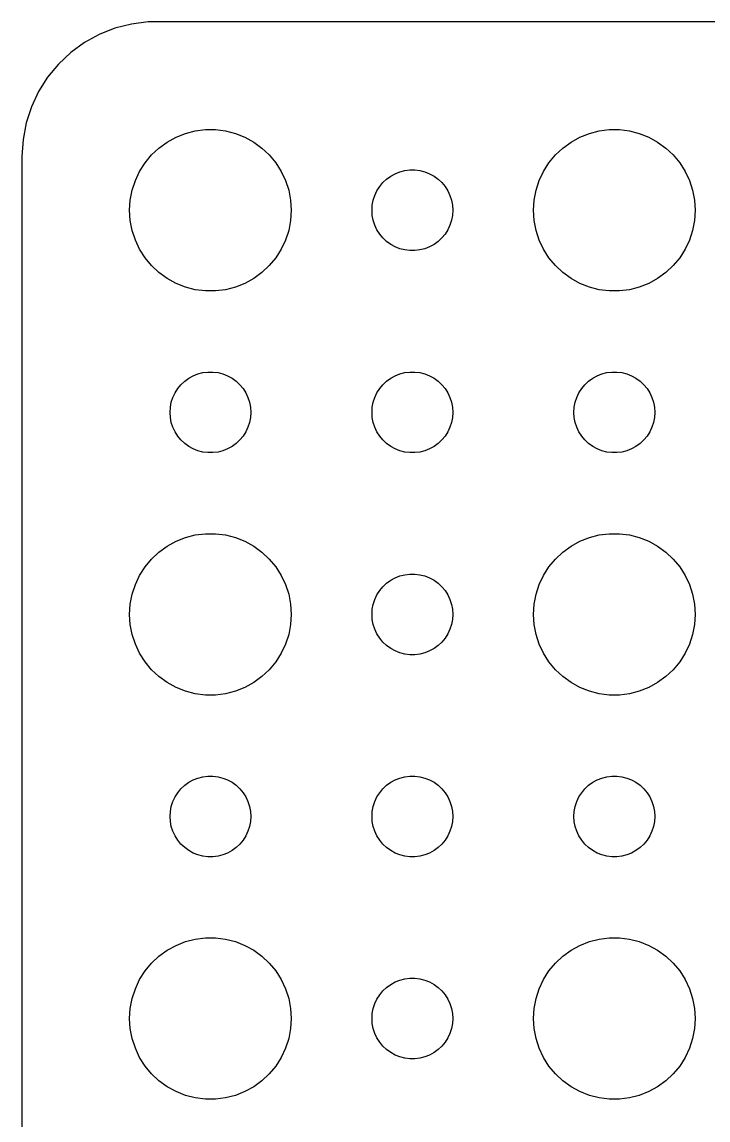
# Model space of a CAD drawing. Header units: metres. Extents: x -104 to 104, y -74 to 74.
# Drawn here: x -104.5 to -79.02, y 33.73 to 74.49 of the extents above; entities that cross this region are included whole.
import ezdxf

# ---------------------------------------------------------------- set-up
doc = ezdxf.new("R2010")
doc.units = ezdxf.units.M

msp = doc.modelspace()

# ---------------------------------------------------------------- linework, layer by layer
for p, q in [((-101.045, 74.2553), (-101.629, 74.0241)), ((-100.437, 74.4114), (-101.045, 74.2553)), ((-99.8139, 74.4901), (-100.437, 74.4114)), ((99.8139, 74.4901), (-99.8139, 74.4901)), ((-101.629, 74.0241), (-102.179, 73.7216)), ((-102.179, 73.7216), (-102.687, 73.3526)), ((-102.687, 73.3526), (-103.145, 72.9227)), ((-103.145, 72.9227), (-103.545, 72.4389)), ((-103.545, 72.4389), (-103.882, 71.9088)), ((-103.882, 71.9088), (-104.149, 71.3406)), ((-104.149, 71.3406), (-104.343, 70.7434)), ((-104.343, 70.7434), (-104.461, 70.1267)), ((-104.461, 70.1267), (-104.5, 69.5)), ((-99.1075, 70.033), (-98.7773, 70.2145)), ((-98.7773, 70.2145), (-98.427, 70.3532)), ((-98.427, 70.3532), (-98.0621, 70.4469)), ((-98.0621, 70.4469), (-97.6884, 70.4941)), ((-97.6884, 70.4941), (-97.3116, 70.4941)), ((-97.3116, 70.4941), (-96.9379, 70.4469)), ((-96.9379, 70.4469), (-96.573, 70.3532)), ((-96.573, 70.3532), (-96.2227, 70.2145)), ((-96.2227, 70.2145), (-95.8925, 70.033)), ((-84.1075, 70.033), (-83.7773, 70.2145)), ((-83.7773, 70.2145), (-83.427, 70.3532)), ((-83.427, 70.3532), (-83.0621, 70.4469)), ((-83.0621, 70.4469), (-82.6884, 70.4941)), ((-82.6884, 70.4941), (-82.3116, 70.4941)), ((-82.3116, 70.4941), (-81.9379, 70.4469)), ((-81.9379, 70.4469), (-81.573, 70.3532)), ((-81.573, 70.3532), (-81.2227, 70.2145)), ((-81.2227, 70.2145), (-80.8925, 70.033)), ((-99.6869, 69.5536), (-99.4123, 69.8115)), ((-99.4123, 69.8115), (-99.1075, 70.033)), ((-95.8925, 70.033), (-95.5877, 69.8115)), ((-95.5877, 69.8115), (-95.3131, 69.5536)), ((-84.6869, 69.5536), (-84.4123, 69.8115)), ((-84.4123, 69.8115), (-84.1075, 70.033)), ((-80.8925, 70.033), (-80.5877, 69.8115)), ((-80.5877, 69.8115), (-80.3131, 69.5536)), ((-104.5, 69.5), (-104.5, -69.5)), ((-99.927, 69.2634), (-99.6869, 69.5536)), ((-95.3131, 69.5536), (-95.073, 69.2634)), ((-84.927, 69.2634), (-84.6869, 69.5536)), ((-80.3131, 69.5536), (-80.073, 69.2634)), ((-100.289, 68.6044), (-100.129, 68.9453)), ((-100.129, 68.9453), (-99.927, 69.2634)), ((-95.073, 69.2634), (-94.8711, 68.9453)), ((-94.8711, 68.9453), (-94.7107, 68.6044)), ((-90.6387, 68.8572), (-90.4635, 68.9266)), ((-90.4635, 68.9266), (-90.2811, 68.9734)), ((-90.2811, 68.9734), (-90.0942, 68.997)), ((-90.0942, 68.997), (-89.9058, 68.997)), ((-89.9058, 68.997), (-89.7189, 68.9734)), ((-89.7189, 68.9734), (-89.5365, 68.9266)), ((-89.5365, 68.9266), (-89.3613, 68.8572)), ((-85.2893, 68.6044), (-85.1289, 68.9453)), ((-85.1289, 68.9453), (-84.927, 69.2634)), ((-80.073, 69.2634), (-79.8711, 68.9453)), ((-79.8711, 68.9453), (-79.7107, 68.6044)), ((-100.406, 68.2461), (-100.289, 68.6044)), ((-94.7107, 68.6044), (-94.5943, 68.2461)), ((-91.2135, 68.3817), (-91.0934, 68.5268)), ((-91.0934, 68.5268), (-90.9561, 68.6558)), ((-90.9561, 68.6558), (-90.8037, 68.7665)), ((-90.8037, 68.7665), (-90.6387, 68.8572)), ((-89.3613, 68.8572), (-89.1963, 68.7665)), ((-89.1963, 68.7665), (-89.0439, 68.6558)), ((-89.0439, 68.6558), (-88.9065, 68.5268)), ((-88.9065, 68.5268), (-88.7865, 68.3817)), ((-85.4057, 68.2461), (-85.2893, 68.6044)), ((-79.7107, 68.6044), (-79.5943, 68.2461)), ((-100.476, 67.876), (-100.406, 68.2461)), ((-94.5943, 68.2461), (-94.5237, 67.876)), ((-91.3947, 68.0522), (-91.3145, 68.2226)), ((-91.3145, 68.2226), (-91.2135, 68.3817)), ((-88.7865, 68.3817), (-88.6855, 68.2226)), ((-88.6855, 68.2226), (-88.6053, 68.0522)), ((-85.4763, 67.876), (-85.4057, 68.2461)), ((-79.5943, 68.2461), (-79.5237, 67.876)), ((-100.5, 67.5), (-100.476, 67.876)), ((-94.5237, 67.876), (-94.5, 67.5)), ((-91.5, 67.5), (-91.4882, 67.688)), ((-91.4882, 67.688), (-91.4529, 67.873)), ((-91.4529, 67.873), (-91.3947, 68.0522)), ((-88.6053, 68.0522), (-88.5471, 67.873)), ((-88.5471, 67.873), (-88.5118, 67.688)), ((-88.5118, 67.688), (-88.5, 67.5)), ((-85.5, 67.5), (-85.4763, 67.876)), ((-79.5237, 67.876), (-79.5, 67.5)), ((-100.476, 67.124), (-100.5, 67.5)), ((-94.5, 67.5), (-94.5237, 67.124)), ((-91.4882, 67.312), (-91.5, 67.5)), ((-91.4529, 67.127), (-91.4882, 67.312)), ((-88.5118, 67.312), (-88.5471, 67.127)), ((-88.5, 67.5), (-88.5118, 67.312)), ((-85.4763, 67.124), (-85.5, 67.5)), ((-79.5, 67.5), (-79.5237, 67.124)), ((-100.406, 66.7539), (-100.476, 67.124)), ((-94.5237, 67.124), (-94.5943, 66.7539)), ((-91.3947, 66.9478), (-91.4529, 67.127)), ((-91.3145, 66.7774), (-91.3947, 66.9478)), ((-88.6053, 66.9478), (-88.6855, 66.7774)), ((-88.5471, 67.127), (-88.6053, 66.9478)), ((-85.4057, 66.7539), (-85.4763, 67.124)), ((-79.5237, 67.124), (-79.5943, 66.7539)), ((-100.289, 66.3956), (-100.406, 66.7539)), ((-94.5943, 66.7539), (-94.7107, 66.3956)), ((-91.2135, 66.6183), (-91.3145, 66.7774)), ((-91.0934, 66.4732), (-91.2135, 66.6183)), ((-90.9561, 66.3442), (-91.0934, 66.4732)), ((-88.9065, 66.4732), (-89.0439, 66.3442)), ((-88.7865, 66.6183), (-88.9065, 66.4732)), ((-88.6855, 66.7774), (-88.7865, 66.6183)), ((-85.2893, 66.3956), (-85.4057, 66.7539)), ((-79.5943, 66.7539), (-79.7107, 66.3956)), ((-100.129, 66.0547), (-100.289, 66.3956)), ((-99.927, 65.7366), (-100.129, 66.0547)), ((-94.8711, 66.0547), (-95.073, 65.7366)), ((-94.7107, 66.3956), (-94.8711, 66.0547)), ((-90.8037, 66.2335), (-90.9561, 66.3442)), ((-90.6387, 66.1428), (-90.8037, 66.2335)), ((-90.4635, 66.0734), (-90.6387, 66.1428)), ((-90.2811, 66.0266), (-90.4635, 66.0734)), ((-89.5365, 66.0734), (-89.7189, 66.0266)), ((-89.3613, 66.1428), (-89.5365, 66.0734)), ((-89.1963, 66.2335), (-89.3613, 66.1428)), ((-89.0439, 66.3442), (-89.1963, 66.2335)), ((-85.1289, 66.0547), (-85.2893, 66.3956)), ((-84.927, 65.7366), (-85.1289, 66.0547)), ((-79.8711, 66.0547), (-80.073, 65.7366)), ((-79.7107, 66.3956), (-79.8711, 66.0547)), ((-99.6869, 65.4464), (-99.927, 65.7366)), ((-95.073, 65.7366), (-95.3131, 65.4464)), ((-90.0942, 66.003), (-90.2811, 66.0266)), ((-89.9058, 66.003), (-90.0942, 66.003)), ((-89.7189, 66.0266), (-89.9058, 66.003)), ((-84.6869, 65.4464), (-84.927, 65.7366)), ((-80.073, 65.7366), (-80.3131, 65.4464)), ((-99.4123, 65.1885), (-99.6869, 65.4464)), ((-95.3131, 65.4464), (-95.5877, 65.1885)), ((-84.4123, 65.1885), (-84.6869, 65.4464)), ((-80.3131, 65.4464), (-80.5877, 65.1885)), ((-99.1075, 64.967), (-99.4123, 65.1885)), ((-98.7773, 64.7855), (-99.1075, 64.967)), ((-95.8925, 64.967), (-96.2227, 64.7855)), ((-95.5877, 65.1885), (-95.8925, 64.967)), ((-84.1075, 64.967), (-84.4123, 65.1885)), ((-83.7773, 64.7855), (-84.1075, 64.967)), ((-80.8925, 64.967), (-81.2227, 64.7855)), ((-80.5877, 65.1885), (-80.8925, 64.967)), ((-98.427, 64.6468), (-98.7773, 64.7855)), ((-98.0621, 64.5531), (-98.427, 64.6468)), ((-97.6884, 64.5059), (-98.0621, 64.5531)), ((-97.3116, 64.5059), (-97.6884, 64.5059)), ((-96.9379, 64.5531), (-97.3116, 64.5059)), ((-96.573, 64.6468), (-96.9379, 64.5531)), ((-96.2227, 64.7855), (-96.573, 64.6468)), ((-83.427, 64.6468), (-83.7773, 64.7855)), ((-83.0621, 64.5531), (-83.427, 64.6468)), ((-82.6884, 64.5059), (-83.0621, 64.5531)), ((-82.3116, 64.5059), (-82.6884, 64.5059)), ((-81.9379, 64.5531), (-82.3116, 64.5059)), ((-81.573, 64.6468), (-81.9379, 64.5531)), ((-81.2227, 64.7855), (-81.573, 64.6468)), ((-98.5934, 61.0268), (-98.4561, 61.1558)), ((-98.4561, 61.1558), (-98.3037, 61.2665)), ((-98.3037, 61.2665), (-98.1387, 61.3572)), ((-98.1387, 61.3572), (-97.9635, 61.4266)), ((-97.9635, 61.4266), (-97.7811, 61.4734)), ((-97.7811, 61.4734), (-97.5942, 61.497)), ((-97.5942, 61.497), (-97.4058, 61.497)), ((-97.4058, 61.497), (-97.2189, 61.4734)), ((-97.2189, 61.4734), (-97.0365, 61.4266)), ((-97.0365, 61.4266), (-96.8613, 61.3572)), ((-96.8613, 61.3572), (-96.6963, 61.2665)), ((-96.6963, 61.2665), (-96.5439, 61.1558)), ((-96.5439, 61.1558), (-96.4065, 61.0268)), ((-91.0934, 61.0268), (-90.9561, 61.1558)), ((-90.9561, 61.1558), (-90.8037, 61.2665)), ((-90.8037, 61.2665), (-90.6387, 61.3572)), ((-90.6387, 61.3572), (-90.4635, 61.4266)), ((-90.4635, 61.4266), (-90.2811, 61.4734)), ((-90.2811, 61.4734), (-90.0942, 61.497)), ((-90.0942, 61.497), (-89.9058, 61.497)), ((-89.9058, 61.497), (-89.7189, 61.4734)), ((-89.7189, 61.4734), (-89.5365, 61.4266)), ((-89.5365, 61.4266), (-89.3613, 61.3572)), ((-89.3613, 61.3572), (-89.1963, 61.2665)), ((-89.1963, 61.2665), (-89.0439, 61.1558)), ((-89.0439, 61.1558), (-88.9065, 61.0268)), ((-83.5934, 61.0268), (-83.4561, 61.1558)), ((-83.4561, 61.1558), (-83.3037, 61.2665)), ((-83.3037, 61.2665), (-83.1387, 61.3572)), ((-83.1387, 61.3572), (-82.9635, 61.4266)), ((-82.9635, 61.4266), (-82.7811, 61.4734)), ((-82.7811, 61.4734), (-82.5942, 61.497)), ((-82.5942, 61.497), (-82.4058, 61.497)), ((-82.4058, 61.497), (-82.2189, 61.4734)), ((-82.2189, 61.4734), (-82.0365, 61.4266)), ((-82.0365, 61.4266), (-81.8613, 61.3572)), ((-81.8613, 61.3572), (-81.6963, 61.2665)), ((-81.6963, 61.2665), (-81.5439, 61.1558)), ((-81.5439, 61.1558), (-81.4065, 61.0268)), ((-98.8145, 60.7226), (-98.7135, 60.8817)), ((-98.7135, 60.8817), (-98.5934, 61.0268)), ((-96.4065, 61.0268), (-96.2865, 60.8817)), ((-96.2865, 60.8817), (-96.1855, 60.7226)), ((-91.3145, 60.7226), (-91.2135, 60.8817)), ((-91.2135, 60.8817), (-91.0934, 61.0268)), ((-88.9065, 61.0268), (-88.7865, 60.8817)), ((-88.7865, 60.8817), (-88.6855, 60.7226)), ((-83.8145, 60.7226), (-83.7135, 60.8817)), ((-83.7135, 60.8817), (-83.5934, 61.0268)), ((-81.4065, 61.0268), (-81.2865, 60.8817)), ((-81.2865, 60.8817), (-81.1855, 60.7226)), ((-98.9882, 60.188), (-98.9529, 60.373)), ((-98.9529, 60.373), (-98.8947, 60.5522)), ((-98.8947, 60.5522), (-98.8145, 60.7226)), ((-96.1855, 60.7226), (-96.1053, 60.5522)), ((-96.1053, 60.5522), (-96.0471, 60.373)), ((-96.0471, 60.373), (-96.0118, 60.188)), ((-91.4882, 60.188), (-91.4529, 60.373)), ((-91.4529, 60.373), (-91.3947, 60.5522)), ((-91.3947, 60.5522), (-91.3145, 60.7226)), ((-88.6855, 60.7226), (-88.6053, 60.5522)), ((-88.6053, 60.5522), (-88.5471, 60.373)), ((-88.5471, 60.373), (-88.5118, 60.188)), ((-83.9882, 60.188), (-83.9529, 60.373)), ((-83.9529, 60.373), (-83.8947, 60.5522)), ((-83.8947, 60.5522), (-83.8145, 60.7226)), ((-81.1855, 60.7226), (-81.1053, 60.5522)), ((-81.1053, 60.5522), (-81.0471, 60.373)), ((-81.0471, 60.373), (-81.0118, 60.188)), ((-99, 60), (-98.9882, 60.188)), ((-98.9882, 59.812), (-99, 60)), ((-96.0118, 60.188), (-96, 60)), ((-96, 60), (-96.0118, 59.812)), ((-91.5, 60), (-91.4882, 60.188)), ((-91.4882, 59.812), (-91.5, 60)), ((-88.5118, 60.188), (-88.5, 60)), ((-88.5, 60), (-88.5118, 59.812)), ((-84, 60), (-83.9882, 60.188)), ((-83.9882, 59.812), (-84, 60)), ((-81.0118, 60.188), (-81, 60)), ((-81, 60), (-81.0118, 59.812)), ((-98.9529, 59.627), (-98.9882, 59.812)), ((-98.8947, 59.4478), (-98.9529, 59.627)), ((-96.0471, 59.627), (-96.1053, 59.4478)), ((-96.0118, 59.812), (-96.0471, 59.627)), ((-91.4529, 59.627), (-91.4882, 59.812)), ((-91.3947, 59.4478), (-91.4529, 59.627)), ((-88.5471, 59.627), (-88.6053, 59.4478)), ((-88.5118, 59.812), (-88.5471, 59.627)), ((-83.9529, 59.627), (-83.9882, 59.812)), ((-83.8947, 59.4478), (-83.9529, 59.627)), ((-81.0471, 59.627), (-81.1053, 59.4478)), ((-81.0118, 59.812), (-81.0471, 59.627)), ((-98.8145, 59.2774), (-98.8947, 59.4478)), ((-98.7135, 59.1183), (-98.8145, 59.2774)), ((-98.5934, 58.9732), (-98.7135, 59.1183)), ((-96.2865, 59.1183), (-96.4065, 58.9732)), ((-96.1855, 59.2774), (-96.2865, 59.1183)), ((-96.1053, 59.4478), (-96.1855, 59.2774)), ((-91.3145, 59.2774), (-91.3947, 59.4478)), ((-91.2135, 59.1183), (-91.3145, 59.2774)), ((-91.0934, 58.9732), (-91.2135, 59.1183)), ((-88.7865, 59.1183), (-88.9065, 58.9732)), ((-88.6855, 59.2774), (-88.7865, 59.1183)), ((-88.6053, 59.4478), (-88.6855, 59.2774)), ((-83.8145, 59.2774), (-83.8947, 59.4478)), ((-83.7135, 59.1183), (-83.8145, 59.2774)), ((-83.5934, 58.9732), (-83.7135, 59.1183)), ((-81.2865, 59.1183), (-81.4065, 58.9732)), ((-81.1855, 59.2774), (-81.2865, 59.1183)), ((-81.1053, 59.4478), (-81.1855, 59.2774)), ((-98.4561, 58.8442), (-98.5934, 58.9732)), ((-98.3037, 58.7335), (-98.4561, 58.8442)), ((-98.1387, 58.6428), (-98.3037, 58.7335)), ((-96.6963, 58.7335), (-96.8613, 58.6428)), ((-96.5439, 58.8442), (-96.6963, 58.7335)), ((-96.4065, 58.9732), (-96.5439, 58.8442)), ((-90.9561, 58.8442), (-91.0934, 58.9732)), ((-90.8037, 58.7335), (-90.9561, 58.8442)), ((-90.6387, 58.6428), (-90.8037, 58.7335)), ((-89.1963, 58.7335), (-89.3613, 58.6428)), ((-89.0439, 58.8442), (-89.1963, 58.7335)), ((-88.9065, 58.9732), (-89.0439, 58.8442)), ((-83.4561, 58.8442), (-83.5934, 58.9732)), ((-83.3037, 58.7335), (-83.4561, 58.8442)), ((-83.1387, 58.6428), (-83.3037, 58.7335)), ((-81.6963, 58.7335), (-81.8613, 58.6428)), ((-81.5439, 58.8442), (-81.6963, 58.7335)), ((-81.4065, 58.9732), (-81.5439, 58.8442)), ((-97.9635, 58.5734), (-98.1387, 58.6428)), ((-97.7811, 58.5266), (-97.9635, 58.5734)), ((-97.5942, 58.503), (-97.7811, 58.5266)), ((-97.4058, 58.503), (-97.5942, 58.503)), ((-97.2189, 58.5266), (-97.4058, 58.503)), ((-97.0365, 58.5734), (-97.2189, 58.5266)), ((-96.8613, 58.6428), (-97.0365, 58.5734)), ((-90.4635, 58.5734), (-90.6387, 58.6428)), ((-90.2811, 58.5266), (-90.4635, 58.5734)), ((-90.0942, 58.503), (-90.2811, 58.5266)), ((-89.9058, 58.503), (-90.0942, 58.503)), ((-89.7189, 58.5266), (-89.9058, 58.503)), ((-89.5365, 58.5734), (-89.7189, 58.5266)), ((-89.3613, 58.6428), (-89.5365, 58.5734)), ((-82.9635, 58.5734), (-83.1387, 58.6428)), ((-82.7811, 58.5266), (-82.9635, 58.5734)), ((-82.5942, 58.503), (-82.7811, 58.5266)), ((-82.4058, 58.503), (-82.5942, 58.503)), ((-82.2189, 58.5266), (-82.4058, 58.503)), ((-82.0365, 58.5734), (-82.2189, 58.5266)), ((-81.8613, 58.6428), (-82.0365, 58.5734)), ((-98.427, 55.3532), (-98.0621, 55.4469)), ((-98.0621, 55.4469), (-97.6884, 55.4941)), ((-97.6884, 55.4941), (-97.3116, 55.4941)), ((-97.3116, 55.4941), (-96.9379, 55.4469)), ((-96.9379, 55.4469), (-96.573, 55.3532)), ((-83.427, 55.3532), (-83.0621, 55.4469)), ((-83.0621, 55.4469), (-82.6884, 55.4941)), ((-82.6884, 55.4941), (-82.3116, 55.4941)), ((-82.3116, 55.4941), (-81.9379, 55.4469)), ((-81.9379, 55.4469), (-81.573, 55.3532)), ((-99.4123, 54.8115), (-99.1075, 55.033)), ((-99.1075, 55.033), (-98.7773, 55.2145)), ((-98.7773, 55.2145), (-98.427, 55.3532)), ((-96.573, 55.3532), (-96.2227, 55.2145)), ((-96.2227, 55.2145), (-95.8925, 55.033)), ((-95.8925, 55.033), (-95.5877, 54.8115)), ((-84.4123, 54.8115), (-84.1075, 55.033)), ((-84.1075, 55.033), (-83.7773, 55.2145)), ((-83.7773, 55.2145), (-83.427, 55.3532)), ((-81.573, 55.3532), (-81.2227, 55.2145)), ((-81.2227, 55.2145), (-80.8925, 55.033)), ((-80.8925, 55.033), (-80.5877, 54.8115)), ((-99.6869, 54.5536), (-99.4123, 54.8115)), ((-95.5877, 54.8115), (-95.3131, 54.5536)), ((-84.6869, 54.5536), (-84.4123, 54.8115)), ((-80.5877, 54.8115), (-80.3131, 54.5536)), ((-100.129, 53.9453), (-99.927, 54.2634)), ((-99.927, 54.2634), (-99.6869, 54.5536)), ((-95.3131, 54.5536), (-95.073, 54.2634)), ((-95.073, 54.2634), (-94.8711, 53.9453)), ((-85.1289, 53.9453), (-84.927, 54.2634)), ((-84.927, 54.2634), (-84.6869, 54.5536)), ((-80.3131, 54.5536), (-80.073, 54.2634)), ((-80.073, 54.2634), (-79.8711, 53.9453)), ((-100.289, 53.6044), (-100.129, 53.9453)), ((-94.8711, 53.9453), (-94.7107, 53.6044)), ((-90.8037, 53.7665), (-90.6387, 53.8572)), ((-90.6387, 53.8572), (-90.4635, 53.9266)), ((-90.4635, 53.9266), (-90.2811, 53.9734)), ((-90.2811, 53.9734), (-90.0942, 53.997)), ((-90.0942, 53.997), (-89.9058, 53.997)), ((-89.9058, 53.997), (-89.7189, 53.9734)), ((-89.7189, 53.9734), (-89.5365, 53.9266)), ((-89.5365, 53.9266), (-89.3613, 53.8572)), ((-89.3613, 53.8572), (-89.1963, 53.7665)), ((-85.2893, 53.6044), (-85.1289, 53.9453)), ((-79.8711, 53.9453), (-79.7107, 53.6044)), ((-100.406, 53.2461), (-100.289, 53.6044)), ((-94.7107, 53.6044), (-94.5943, 53.2461)), ((-91.2135, 53.3817), (-91.0934, 53.5268)), ((-91.0934, 53.5268), (-90.9561, 53.6558)), ((-90.9561, 53.6558), (-90.8037, 53.7665)), ((-89.1963, 53.7665), (-89.0439, 53.6558)), ((-89.0439, 53.6558), (-88.9065, 53.5268)), ((-88.9065, 53.5268), (-88.7865, 53.3817)), ((-85.4057, 53.2461), (-85.2893, 53.6044)), ((-79.7107, 53.6044), (-79.5943, 53.2461)), ((-100.476, 52.876), (-100.406, 53.2461)), ((-94.5943, 53.2461), (-94.5237, 52.876)), ((-91.4529, 52.873), (-91.3947, 53.0522)), ((-91.3947, 53.0522), (-91.3145, 53.2226)), ((-91.3145, 53.2226), (-91.2135, 53.3817)), ((-88.7865, 53.3817), (-88.6855, 53.2226)), ((-88.6855, 53.2226), (-88.6053, 53.0522)), ((-88.6053, 53.0522), (-88.5471, 52.873)), ((-85.4763, 52.876), (-85.4057, 53.2461)), ((-79.5943, 53.2461), (-79.5237, 52.876)), ((-100.5, 52.5), (-100.476, 52.876)), ((-94.5237, 52.876), (-94.5, 52.5)), ((-91.5, 52.5), (-91.4882, 52.688)), ((-91.4882, 52.688), (-91.4529, 52.873)), ((-88.5471, 52.873), (-88.5118, 52.688)), ((-88.5118, 52.688), (-88.5, 52.5)), ((-85.5, 52.5), (-85.4763, 52.876)), ((-79.5237, 52.876), (-79.5, 52.5)), ((-100.476, 52.124), (-100.5, 52.5)), ((-94.5, 52.5), (-94.5237, 52.124)), ((-91.4882, 52.312), (-91.5, 52.5)), ((-91.4529, 52.127), (-91.4882, 52.312)), ((-88.5118, 52.312), (-88.5471, 52.127)), ((-88.5, 52.5), (-88.5118, 52.312)), ((-85.4763, 52.124), (-85.5, 52.5)), ((-79.5, 52.5), (-79.5237, 52.124)), ((-100.406, 51.7539), (-100.476, 52.124)), ((-94.5237, 52.124), (-94.5943, 51.7539)), ((-91.3947, 51.9478), (-91.4529, 52.127)), ((-91.3145, 51.7774), (-91.3947, 51.9478)), ((-91.2135, 51.6183), (-91.3145, 51.7774)), ((-88.6855, 51.7774), (-88.7865, 51.6183)), ((-88.6053, 51.9478), (-88.6855, 51.7774)), ((-88.5471, 52.127), (-88.6053, 51.9478)), ((-85.4057, 51.7539), (-85.4763, 52.124)), ((-79.5237, 52.124), (-79.5943, 51.7539)), ((-100.289, 51.3956), (-100.406, 51.7539)), ((-100.129, 51.0547), (-100.289, 51.3956)), ((-94.7107, 51.3956), (-94.8711, 51.0547)), ((-94.5943, 51.7539), (-94.7107, 51.3956)), ((-91.0934, 51.4732), (-91.2135, 51.6183)), ((-90.9561, 51.3442), (-91.0934, 51.4732)), ((-88.9065, 51.4732), (-89.0439, 51.3442)), ((-88.7865, 51.6183), (-88.9065, 51.4732)), ((-85.2893, 51.3956), (-85.4057, 51.7539)), ((-85.1289, 51.0547), (-85.2893, 51.3956)), ((-79.7107, 51.3956), (-79.8711, 51.0547)), ((-79.5943, 51.7539), (-79.7107, 51.3956)), ((-99.927, 50.7366), (-100.129, 51.0547)), ((-94.8711, 51.0547), (-95.073, 50.7366)), ((-90.8037, 51.2335), (-90.9561, 51.3442)), ((-90.6387, 51.1428), (-90.8037, 51.2335)), ((-90.4635, 51.0734), (-90.6387, 51.1428)), ((-90.2811, 51.0266), (-90.4635, 51.0734)), ((-90.0942, 51.003), (-90.2811, 51.0266)), ((-89.9058, 51.003), (-90.0942, 51.003)), ((-89.7189, 51.0266), (-89.9058, 51.003)), ((-89.5365, 51.0734), (-89.7189, 51.0266)), ((-89.3613, 51.1428), (-89.5365, 51.0734)), ((-89.1963, 51.2335), (-89.3613, 51.1428)), ((-89.0439, 51.3442), (-89.1963, 51.2335)), ((-84.927, 50.7366), (-85.1289, 51.0547)), ((-79.8711, 51.0547), (-80.073, 50.7366)), ((-99.6869, 50.4464), (-99.927, 50.7366)), ((-95.073, 50.7366), (-95.3131, 50.4464)), ((-84.6869, 50.4464), (-84.927, 50.7366)), ((-80.073, 50.7366), (-80.3131, 50.4464)), ((-99.4123, 50.1885), (-99.6869, 50.4464)), ((-99.1075, 49.967), (-99.4123, 50.1885)), ((-95.5877, 50.1885), (-95.8925, 49.967)), ((-95.3131, 50.4464), (-95.5877, 50.1885)), ((-84.4123, 50.1885), (-84.6869, 50.4464)), ((-84.1075, 49.967), (-84.4123, 50.1885)), ((-80.5877, 50.1885), (-80.8925, 49.967)), ((-80.3131, 50.4464), (-80.5877, 50.1885)), ((-98.7773, 49.7855), (-99.1075, 49.967)), ((-98.427, 49.6468), (-98.7773, 49.7855)), ((-96.2227, 49.7855), (-96.573, 49.6468)), ((-95.8925, 49.967), (-96.2227, 49.7855)), ((-83.7773, 49.7855), (-84.1075, 49.967)), ((-83.427, 49.6468), (-83.7773, 49.7855)), ((-81.2227, 49.7855), (-81.573, 49.6468)), ((-80.8925, 49.967), (-81.2227, 49.7855)), ((-98.0621, 49.5531), (-98.427, 49.6468)), ((-97.6884, 49.5059), (-98.0621, 49.5531)), ((-97.3116, 49.5059), (-97.6884, 49.5059)), ((-96.9379, 49.5531), (-97.3116, 49.5059)), ((-96.573, 49.6468), (-96.9379, 49.5531)), ((-83.0621, 49.5531), (-83.427, 49.6468)), ((-82.6884, 49.5059), (-83.0621, 49.5531)), ((-82.3116, 49.5059), (-82.6884, 49.5059)), ((-81.9379, 49.5531), (-82.3116, 49.5059)), ((-81.573, 49.6468), (-81.9379, 49.5531)), ((-97.9635, 46.4266), (-97.7811, 46.4734)), ((-97.7811, 46.4734), (-97.5942, 46.497)), ((-97.5942, 46.497), (-97.4058, 46.497)), ((-97.4058, 46.497), (-97.2189, 46.4734)), ((-97.2189, 46.4734), (-97.0365, 46.4266)), ((-90.4635, 46.4266), (-90.2811, 46.4734)), ((-90.2811, 46.4734), (-90.0942, 46.497)), ((-90.0942, 46.497), (-89.9058, 46.497)), ((-89.9058, 46.497), (-89.7189, 46.4734)), ((-89.7189, 46.4734), (-89.5365, 46.4266)), ((-82.9635, 46.4266), (-82.7811, 46.4734)), ((-82.7811, 46.4734), (-82.5942, 46.497)), ((-82.5942, 46.497), (-82.4058, 46.497)), ((-82.4058, 46.497), (-82.2189, 46.4734)), ((-82.2189, 46.4734), (-82.0365, 46.4266)), ((-98.5934, 46.0268), (-98.4561, 46.1558)), ((-98.4561, 46.1558), (-98.3037, 46.2665)), ((-98.3037, 46.2665), (-98.1387, 46.3572)), ((-98.1387, 46.3572), (-97.9635, 46.4266)), ((-97.0365, 46.4266), (-96.8613, 46.3572)), ((-96.8613, 46.3572), (-96.6963, 46.2665)), ((-96.6963, 46.2665), (-96.5439, 46.1558)), ((-96.5439, 46.1558), (-96.4065, 46.0268)), ((-91.0934, 46.0268), (-90.9561, 46.1558)), ((-90.9561, 46.1558), (-90.8037, 46.2665)), ((-90.8037, 46.2665), (-90.6387, 46.3572)), ((-90.6387, 46.3572), (-90.4635, 46.4266)), ((-89.5365, 46.4266), (-89.3613, 46.3572)), ((-89.3613, 46.3572), (-89.1963, 46.2665)), ((-89.1963, 46.2665), (-89.0439, 46.1558)), ((-89.0439, 46.1558), (-88.9065, 46.0268)), ((-83.5934, 46.0268), (-83.4561, 46.1558)), ((-83.4561, 46.1558), (-83.3037, 46.2665)), ((-83.3037, 46.2665), (-83.1387, 46.3572)), ((-83.1387, 46.3572), (-82.9635, 46.4266)), ((-82.0365, 46.4266), (-81.8613, 46.3572)), ((-81.8613, 46.3572), (-81.6963, 46.2665)), ((-81.6963, 46.2665), (-81.5439, 46.1558)), ((-81.5439, 46.1558), (-81.4065, 46.0268)), ((-98.8947, 45.5522), (-98.8145, 45.7226)), ((-98.8145, 45.7226), (-98.7135, 45.8817)), ((-98.7135, 45.8817), (-98.5934, 46.0268)), ((-96.4065, 46.0268), (-96.2865, 45.8817)), ((-96.2865, 45.8817), (-96.1855, 45.7226)), ((-96.1855, 45.7226), (-96.1053, 45.5522)), ((-91.3947, 45.5522), (-91.3145, 45.7226)), ((-91.3145, 45.7226), (-91.2135, 45.8817)), ((-91.2135, 45.8817), (-91.0934, 46.0268)), ((-88.9065, 46.0268), (-88.7865, 45.8817)), ((-88.7865, 45.8817), (-88.6855, 45.7226)), ((-88.6855, 45.7226), (-88.6053, 45.5522)), ((-83.8947, 45.5522), (-83.8145, 45.7226)), ((-83.8145, 45.7226), (-83.7135, 45.8817)), ((-83.7135, 45.8817), (-83.5934, 46.0268)), ((-81.4065, 46.0268), (-81.2865, 45.8817)), ((-81.2865, 45.8817), (-81.1855, 45.7226)), ((-81.1855, 45.7226), (-81.1053, 45.5522)), ((-98.9882, 45.188), (-98.9529, 45.373)), ((-98.9529, 45.373), (-98.8947, 45.5522)), ((-96.1053, 45.5522), (-96.0471, 45.373)), ((-96.0471, 45.373), (-96.0118, 45.188)), ((-91.4882, 45.188), (-91.4529, 45.373)), ((-91.4529, 45.373), (-91.3947, 45.5522)), ((-88.6053, 45.5522), (-88.5471, 45.373)), ((-88.5471, 45.373), (-88.5118, 45.188)), ((-83.9882, 45.188), (-83.9529, 45.373)), ((-83.9529, 45.373), (-83.8947, 45.5522)), ((-81.1053, 45.5522), (-81.0471, 45.373)), ((-81.0471, 45.373), (-81.0118, 45.188)), ((-99, 45), (-98.9882, 45.188)), ((-98.9882, 44.812), (-99, 45)), ((-96.0118, 45.188), (-96, 45)), ((-96, 45), (-96.0118, 44.812)), ((-91.5, 45), (-91.4882, 45.188)), ((-91.4882, 44.812), (-91.5, 45)), ((-88.5118, 45.188), (-88.5, 45)), ((-88.5, 45), (-88.5118, 44.812)), ((-84, 45), (-83.9882, 45.188)), ((-83.9882, 44.812), (-84, 45)), ((-81.0118, 45.188), (-81, 45)), ((-81, 45), (-81.0118, 44.812)), ((-98.9529, 44.627), (-98.9882, 44.812)), ((-98.8947, 44.4478), (-98.9529, 44.627)), ((-98.8145, 44.2774), (-98.8947, 44.4478)), ((-96.1053, 44.4478), (-96.1855, 44.2774)), ((-96.0471, 44.627), (-96.1053, 44.4478)), ((-96.0118, 44.812), (-96.0471, 44.627)), ((-91.4529, 44.627), (-91.4882, 44.812)), ((-91.3947, 44.4478), (-91.4529, 44.627)), ((-91.3145, 44.2774), (-91.3947, 44.4478)), ((-88.6053, 44.4478), (-88.6855, 44.2774)), ((-88.5471, 44.627), (-88.6053, 44.4478)), ((-88.5118, 44.812), (-88.5471, 44.627)), ((-83.9529, 44.627), (-83.9882, 44.812)), ((-83.8947, 44.4478), (-83.9529, 44.627)), ((-83.8145, 44.2774), (-83.8947, 44.4478)), ((-81.1053, 44.4478), (-81.1855, 44.2774)), ((-81.0471, 44.627), (-81.1053, 44.4478)), ((-81.0118, 44.812), (-81.0471, 44.627)), ((-98.7135, 44.1183), (-98.8145, 44.2774)), ((-98.5934, 43.9732), (-98.7135, 44.1183)), ((-96.2865, 44.1183), (-96.4065, 43.9732)), ((-96.1855, 44.2774), (-96.2865, 44.1183)), ((-91.2135, 44.1183), (-91.3145, 44.2774)), ((-91.0934, 43.9732), (-91.2135, 44.1183)), ((-88.7865, 44.1183), (-88.9065, 43.9732)), ((-88.6855, 44.2774), (-88.7865, 44.1183)), ((-83.7135, 44.1183), (-83.8145, 44.2774)), ((-83.5934, 43.9732), (-83.7135, 44.1183)), ((-81.2865, 44.1183), (-81.4065, 43.9732)), ((-81.1855, 44.2774), (-81.2865, 44.1183)), ((-98.4561, 43.8442), (-98.5934, 43.9732)), ((-98.3037, 43.7335), (-98.4561, 43.8442)), ((-98.1387, 43.6428), (-98.3037, 43.7335)), ((-97.9635, 43.5734), (-98.1387, 43.6428)), ((-96.8613, 43.6428), (-97.0365, 43.5734)), ((-96.6963, 43.7335), (-96.8613, 43.6428)), ((-96.5439, 43.8442), (-96.6963, 43.7335)), ((-96.4065, 43.9732), (-96.5439, 43.8442)), ((-90.9561, 43.8442), (-91.0934, 43.9732)), ((-90.8037, 43.7335), (-90.9561, 43.8442)), ((-90.6387, 43.6428), (-90.8037, 43.7335)), ((-90.4635, 43.5734), (-90.6387, 43.6428)), ((-89.3613, 43.6428), (-89.5365, 43.5734)), ((-89.1963, 43.7335), (-89.3613, 43.6428)), ((-89.0439, 43.8442), (-89.1963, 43.7335)), ((-88.9065, 43.9732), (-89.0439, 43.8442)), ((-83.4561, 43.8442), (-83.5934, 43.9732)), ((-83.3037, 43.7335), (-83.4561, 43.8442)), ((-83.1387, 43.6428), (-83.3037, 43.7335)), ((-82.9635, 43.5734), (-83.1387, 43.6428)), ((-81.8613, 43.6428), (-82.0365, 43.5734)), ((-81.6963, 43.7335), (-81.8613, 43.6428)), ((-81.5439, 43.8442), (-81.6963, 43.7335)), ((-81.4065, 43.9732), (-81.5439, 43.8442)), ((-97.7811, 43.5266), (-97.9635, 43.5734)), ((-97.5942, 43.503), (-97.7811, 43.5266)), ((-97.4058, 43.503), (-97.5942, 43.503)), ((-97.2189, 43.5266), (-97.4058, 43.503)), ((-97.0365, 43.5734), (-97.2189, 43.5266)), ((-90.2811, 43.5266), (-90.4635, 43.5734)), ((-90.0942, 43.503), (-90.2811, 43.5266)), ((-89.9058, 43.503), (-90.0942, 43.503)), ((-89.7189, 43.5266), (-89.9058, 43.503)), ((-89.5365, 43.5734), (-89.7189, 43.5266)), ((-82.7811, 43.5266), (-82.9635, 43.5734)), ((-82.5942, 43.503), (-82.7811, 43.5266)), ((-82.4058, 43.503), (-82.5942, 43.503)), ((-82.2189, 43.5266), (-82.4058, 43.503)), ((-82.0365, 43.5734), (-82.2189, 43.5266)), ((-98.7773, 40.2145), (-98.427, 40.3532)), ((-98.427, 40.3532), (-98.0621, 40.4469)), ((-98.0621, 40.4469), (-97.6884, 40.4941)), ((-97.6884, 40.4941), (-97.3116, 40.4941)), ((-97.3116, 40.4941), (-96.9379, 40.4469)), ((-96.9379, 40.4469), (-96.573, 40.3532)), ((-96.573, 40.3532), (-96.2227, 40.2145)), ((-83.7773, 40.2145), (-83.427, 40.3532)), ((-83.427, 40.3532), (-83.0621, 40.4469)), ((-83.0621, 40.4469), (-82.6884, 40.4941)), ((-82.6884, 40.4941), (-82.3116, 40.4941)), ((-82.3116, 40.4941), (-81.9379, 40.4469)), ((-81.9379, 40.4469), (-81.573, 40.3532)), ((-81.573, 40.3532), (-81.2227, 40.2145)), ((-99.4123, 39.8115), (-99.1075, 40.033)), ((-99.1075, 40.033), (-98.7773, 40.2145)), ((-96.2227, 40.2145), (-95.8925, 40.033)), ((-95.8925, 40.033), (-95.5877, 39.8115)), ((-84.4123, 39.8115), (-84.1075, 40.033)), ((-84.1075, 40.033), (-83.7773, 40.2145)), ((-81.2227, 40.2145), (-80.8925, 40.033)), ((-80.8925, 40.033), (-80.5877, 39.8115)), ((-99.927, 39.2634), (-99.6869, 39.5536)), ((-99.6869, 39.5536), (-99.4123, 39.8115)), ((-95.5877, 39.8115), (-95.3131, 39.5536)), ((-95.3131, 39.5536), (-95.073, 39.2634)), ((-84.927, 39.2634), (-84.6869, 39.5536)), ((-84.6869, 39.5536), (-84.4123, 39.8115)), ((-80.5877, 39.8115), (-80.3131, 39.5536)), ((-80.3131, 39.5536), (-80.073, 39.2634)), ((-100.129, 38.9453), (-99.927, 39.2634)), ((-95.073, 39.2634), (-94.8711, 38.9453)), ((-85.1289, 38.9453), (-84.927, 39.2634)), ((-80.073, 39.2634), (-79.8711, 38.9453)), ((-100.289, 38.6044), (-100.129, 38.9453)), ((-94.8711, 38.9453), (-94.7107, 38.6044)), ((-90.9561, 38.6558), (-90.8037, 38.7665)), ((-90.8037, 38.7665), (-90.6387, 38.8572)), ((-90.6387, 38.8572), (-90.4635, 38.9266)), ((-90.4635, 38.9266), (-90.2811, 38.9734)), ((-90.2811, 38.9734), (-90.0942, 38.997)), ((-90.0942, 38.997), (-89.9058, 38.997)), ((-89.9058, 38.997), (-89.7189, 38.9734)), ((-89.7189, 38.9734), (-89.5365, 38.9266)), ((-89.5365, 38.9266), (-89.3613, 38.8572)), ((-89.3613, 38.8572), (-89.1963, 38.7665)), ((-89.1963, 38.7665), (-89.0439, 38.6558)), ((-85.2893, 38.6044), (-85.1289, 38.9453)), ((-79.8711, 38.9453), (-79.7107, 38.6044)), ((-100.406, 38.2461), (-100.289, 38.6044)), ((-94.7107, 38.6044), (-94.5943, 38.2461)), ((-91.3145, 38.2226), (-91.2135, 38.3817)), ((-91.2135, 38.3817), (-91.0934, 38.5268)), ((-91.0934, 38.5268), (-90.9561, 38.6558)), ((-89.0439, 38.6558), (-88.9065, 38.5268)), ((-88.9065, 38.5268), (-88.7865, 38.3817)), ((-88.7865, 38.3817), (-88.6855, 38.2226)), ((-85.4057, 38.2461), (-85.2893, 38.6044)), ((-79.7107, 38.6044), (-79.5943, 38.2461)), ((-100.476, 37.876), (-100.406, 38.2461)), ((-94.5943, 38.2461), (-94.5237, 37.876)), ((-91.4529, 37.873), (-91.3947, 38.0522)), ((-91.3947, 38.0522), (-91.3145, 38.2226)), ((-88.6855, 38.2226), (-88.6053, 38.0522)), ((-88.6053, 38.0522), (-88.5471, 37.873)), ((-85.4763, 37.876), (-85.4057, 38.2461)), ((-79.5943, 38.2461), (-79.5237, 37.876)), ((-100.5, 37.5), (-100.476, 37.876)), ((-100.476, 37.124), (-100.5, 37.5)), ((-94.5237, 37.876), (-94.5, 37.5)), ((-94.5, 37.5), (-94.5237, 37.124)), ((-91.5, 37.5), (-91.4882, 37.688)), ((-91.4882, 37.312), (-91.5, 37.5)), ((-91.4882, 37.688), (-91.4529, 37.873)), ((-88.5471, 37.873), (-88.5118, 37.688)), ((-88.5118, 37.688), (-88.5, 37.5)), ((-88.5, 37.5), (-88.5118, 37.312)), ((-85.5, 37.5), (-85.4763, 37.876)), ((-85.4763, 37.124), (-85.5, 37.5)), ((-79.5237, 37.876), (-79.5, 37.5)), ((-79.5, 37.5), (-79.5237, 37.124)), ((-100.406, 36.7539), (-100.476, 37.124)), ((-94.5237, 37.124), (-94.5943, 36.7539)), ((-91.4529, 37.127), (-91.4882, 37.312)), ((-91.3947, 36.9478), (-91.4529, 37.127)), ((-88.5471, 37.127), (-88.6053, 36.9478)), ((-88.5118, 37.312), (-88.5471, 37.127)), ((-85.4057, 36.7539), (-85.4763, 37.124)), ((-79.5237, 37.124), (-79.5943, 36.7539)), ((-100.289, 36.3956), (-100.406, 36.7539)), ((-94.5943, 36.7539), (-94.7107, 36.3956)), ((-91.3145, 36.7774), (-91.3947, 36.9478)), ((-91.2135, 36.6183), (-91.3145, 36.7774)), ((-88.6855, 36.7774), (-88.7865, 36.6183)), ((-88.6053, 36.9478), (-88.6855, 36.7774)), ((-85.2893, 36.3956), (-85.4057, 36.7539)), ((-79.5943, 36.7539), (-79.7107, 36.3956)), ((-100.129, 36.0547), (-100.289, 36.3956)), ((-94.7107, 36.3956), (-94.8711, 36.0547)), ((-91.0934, 36.4732), (-91.2135, 36.6183)), ((-90.9561, 36.3442), (-91.0934, 36.4732)), ((-90.8037, 36.2335), (-90.9561, 36.3442)), ((-89.0439, 36.3442), (-89.1963, 36.2335)), ((-88.9065, 36.4732), (-89.0439, 36.3442)), ((-88.7865, 36.6183), (-88.9065, 36.4732)), ((-85.1289, 36.0547), (-85.2893, 36.3956)), ((-79.7107, 36.3956), (-79.8711, 36.0547)), ((-99.927, 35.7366), (-100.129, 36.0547)), ((-94.8711, 36.0547), (-95.073, 35.7366)), ((-90.6387, 36.1428), (-90.8037, 36.2335)), ((-90.4635, 36.0734), (-90.6387, 36.1428)), ((-90.2811, 36.0266), (-90.4635, 36.0734)), ((-90.0942, 36.003), (-90.2811, 36.0266)), ((-89.9058, 36.003), (-90.0942, 36.003)), ((-89.7189, 36.0266), (-89.9058, 36.003)), ((-89.5365, 36.0734), (-89.7189, 36.0266)), ((-89.3613, 36.1428), (-89.5365, 36.0734)), ((-89.1963, 36.2335), (-89.3613, 36.1428)), ((-84.927, 35.7366), (-85.1289, 36.0547)), ((-79.8711, 36.0547), (-80.073, 35.7366)), ((-99.6869, 35.4464), (-99.927, 35.7366)), ((-95.073, 35.7366), (-95.3131, 35.4464)), ((-84.6869, 35.4464), (-84.927, 35.7366)), ((-80.073, 35.7366), (-80.3131, 35.4464)), ((-99.4123, 35.1885), (-99.6869, 35.4464)), ((-99.1075, 34.967), (-99.4123, 35.1885)), ((-95.5877, 35.1885), (-95.8925, 34.967)), ((-95.3131, 35.4464), (-95.5877, 35.1885)), ((-84.4123, 35.1885), (-84.6869, 35.4464)), ((-84.1075, 34.967), (-84.4123, 35.1885)), ((-80.5877, 35.1885), (-80.8925, 34.967)), ((-80.3131, 35.4464), (-80.5877, 35.1885)), ((-98.7773, 34.7855), (-99.1075, 34.967)), ((-98.427, 34.6468), (-98.7773, 34.7855)), ((-98.0621, 34.5531), (-98.427, 34.6468)), ((-96.573, 34.6468), (-96.9379, 34.5531)), ((-96.2227, 34.7855), (-96.573, 34.6468)), ((-95.8925, 34.967), (-96.2227, 34.7855)), ((-83.7773, 34.7855), (-84.1075, 34.967)), ((-83.427, 34.6468), (-83.7773, 34.7855)), ((-83.0621, 34.5531), (-83.427, 34.6468)), ((-81.573, 34.6468), (-81.9379, 34.5531)), ((-81.2227, 34.7855), (-81.573, 34.6468)), ((-80.8925, 34.967), (-81.2227, 34.7855)), ((-97.6884, 34.5059), (-98.0621, 34.5531)), ((-97.3116, 34.5059), (-97.6884, 34.5059)), ((-96.9379, 34.5531), (-97.3116, 34.5059)), ((-82.6884, 34.5059), (-83.0621, 34.5531)), ((-82.3116, 34.5059), (-82.6884, 34.5059)), ((-81.9379, 34.5531), (-82.3116, 34.5059))]:
    msp.add_line(p, q)

doc.saveas('drawing.dxf')
